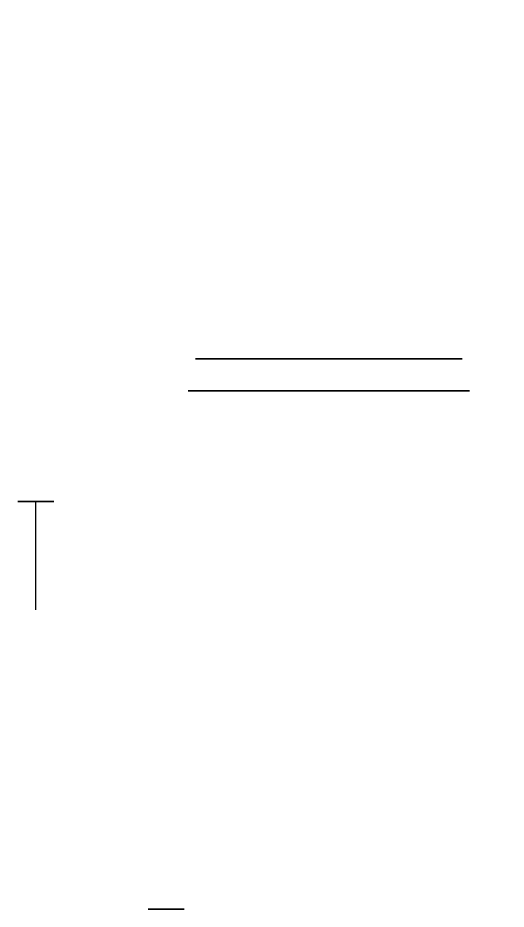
# Model space of a CAD drawing. Header units: millimetres. Extents: x -97 to 2443, y -1109 to 125.
# Drawn here: x 1412.63 to 1439.71, y -1108.78 to -1059.36 of the extents above; entities that cross this region are included whole.
import ezdxf

# ---------------------------------------------------------------- set-up
doc = ezdxf.new("R2010")
doc.units = ezdxf.units.MM
doc.header["$MEASUREMENT"] = 0
doc.layers.add('_acrylic', color=161, linetype='Continuous')
doc.layers.add('_motor', color=65, linetype='Continuous')

# ---------------------------------------------------------------- blocks, each defined once
blk = doc.blocks.new('motor geared small')
blk.add_circle((0, 0, 18.9), 7.4)

msp = doc.modelspace()

# ---------------------------------------------------------------- linework, layer by layer
at = {"layer": '_acrylic', "elevation": 50.024}
msp.add_lwpolyline([(1413.627, -1092.181), (1413.627, -1086.181)], dxfattribs=at)
at = {"layer": '_acrylic', "extrusion": (0, -1, 2.22045e-16)}
for centre, radius in [((1429.876, 50.024, 1080.036), 7.8), ((1413.627, 50.024, 1086.181), 1), ((1420.859, 17.147, 1108.781), 1)]:
    msp.add_circle(centre, radius, dxfattribs=at)

# ---------------------------------------------------------------- block references
at = {"layer": '_motor', "extrusion": (-1.70076e-16, -1, 3.87736e-16), "rotation": 115}
msp.add_blockref('motor geared small', (1429.876, 50.024, 1059.356), dxfattribs=at)

doc.saveas('drawing.dxf')
